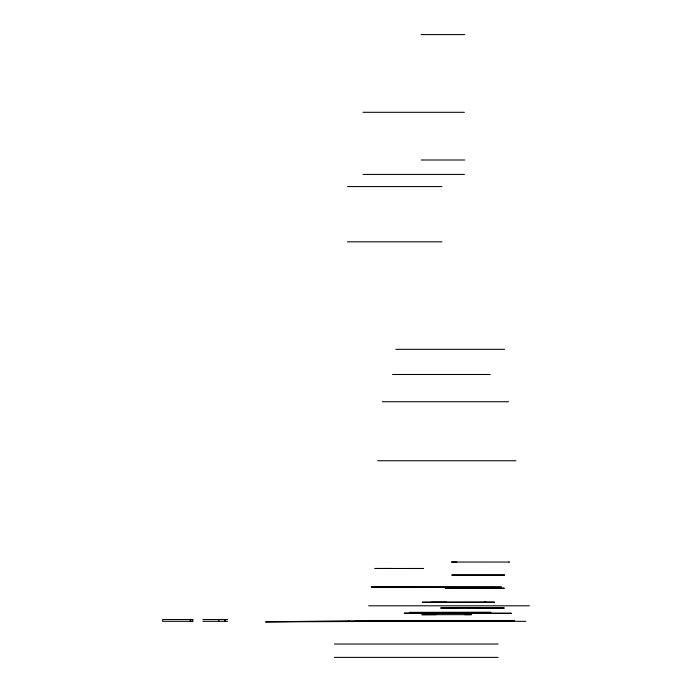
<?xml version="1.0" encoding="UTF-8"?>
<svg xmlns="http://www.w3.org/2000/svg" width="692" height="692" viewBox="0 0 692 692"><rect width="100%" height="100%" fill="white"/><g stroke="black" fill="none" stroke-linecap="round" stroke-linejoin="round"><path stroke-width="1.04" d="M508.862 562.051L509.416 562.042L451.435 562.051L456.763 562.042M464.635 614.704L471.451 614.643L421.852 614.686L435.995 614.66M422.665 568.478L423.495 568.469L374.839 568.487L391.438 568.461M421.16 34.6L464.747 34.6M363.041 112.303L464.427 112.303M421.16 159.999L464.747 159.999M363.041 174.427L464.427 174.427M347.419 186.572L441.963 186.572M347.419 241.828L441.963 241.828M395.824 349.322L504.572 349.322M392.554 374.493L490.308 374.493M382.321 401.741L508.611 401.741M377.607 460.751L515.964 460.751M368.654 605.803L529.363 605.803M192.99 619.53L162.637 619.53L162.637 621.329L192.99 621.329M202.877 619.53L227.599 619.53M202.877 621.329L227.599 621.329M354.685 621.329L525.911 621.329M334.4 644.036L498.136 644.036M334.4 657.4L498.136 657.4M446.712 602.248L422.284 602.23L494.564 602.178L431.185 602.248M484.288 602.118L485.775 602.178M422.95 621.304L423.495 621.329M225.367 619.53L225.367 621.329M224.848 619.53L224.848 621.329M218.758 619.53L218.758 621.329M218.56 619.53L218.56 621.329M192.627 619.53L192.627 621.329M190.767 619.53L190.767 621.329M190.248 619.53L190.248 621.329M504.546 575.061L451.893 575.061L504.546 575.061M348.751 620.793L265.546 621.909L514.545 620.793L348.751 620.793M491.727 587.058L371.18 586.998L501.536 587.101L491.727 587.058M468.899 607.861L440.622 608.017L504.364 608.052L468.899 607.861M490.758 612.368L409.56 612.437L490.758 612.368M468.899 588.122L445.285 588.113L504.364 588.226L468.899 588.122M510.661 613.242L404.197 613.198L511.57 613.389L510.661 613.242"/></g></svg>
